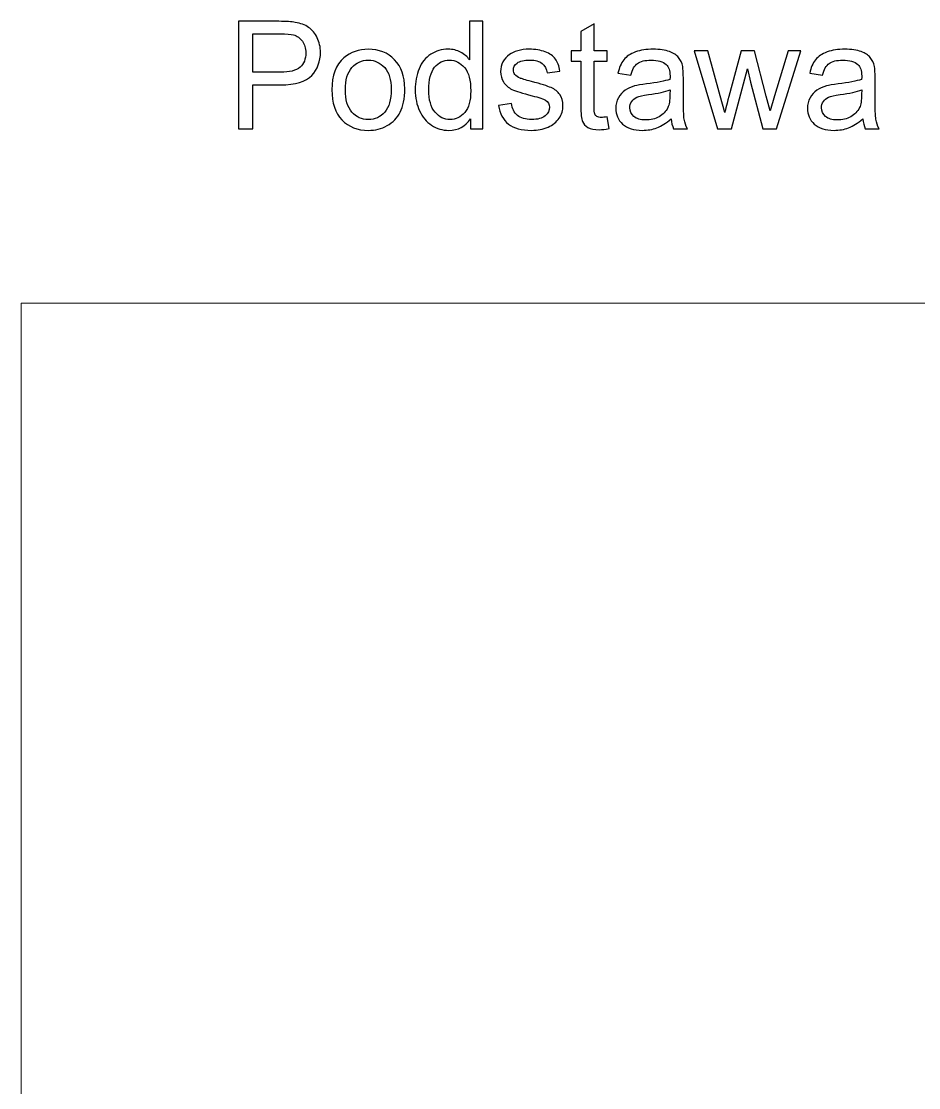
# Model space of a CAD drawing. Header units: millimetres. Extents: x -714 to 63, y -399 to 602.
# Drawn here: x -692.9 to -591.5, y 476.6 to 597 of the extents above; entities that cross this region are included whole.
import ezdxf

# ---------------------------------------------------------------- set-up
doc = ezdxf.new("R2010")
doc.units = ezdxf.units.MM
doc.header["$MEASUREMENT"] = 0
doc.layers.add('Layer 1', color=7, linetype='Continuous')

msp = doc.modelspace()

# ---------------------------------------------------------------- linework, layer by layer
at = {"layer": 'Layer 1', "color": 250}
for points, knots in [([(-668.3451, 584.8758), (-668.3451, 584.8758), (-668.3451, 597), (-668.3451, 597), (-668.3451, 597), (-668.3451, 597), (-663.7675, 597), (-663.7675, 597), (-663.7675, 597), (-662.9632, 597), (-662.3479, 596.9605), (-661.9218, 596.8843), (-661.9218, 596.8843), (-661.3263, 596.7856), (-660.8268, 596.5965), (-660.4232, 596.3199), (-660.4232, 596.3199), (-660.0196, 596.0405), (-659.695, 595.651), (-659.4495, 595.1515), (-659.4495, 595.1515), (-659.204, 594.652), (-659.0826, 594.1016), (-659.0826, 593.5005), (-659.0826, 593.5005), (-659.0826, 592.4732), (-659.41, 591.6011), (-660.0676, 590.8899), (-660.0676, 590.8899), (-660.7223, 590.1759), (-661.9105, 589.8203), (-663.6264, 589.8203), (-663.6264, 589.8203), (-663.6264, 589.8203), (-666.7365, 589.8203), (-666.7365, 589.8203), (-666.7365, 589.8203), (-666.7365, 589.8203), (-666.7365, 584.8758), (-666.7365, 584.8758), (-666.7365, 584.8758), (-666.7365, 584.8758), (-668.3451, 584.8758), (-668.3451, 584.8758)], [0, 0, 0, 0, 0.08333333, 0.08333333, 0.08333333, 0.08333333, 0.16666667, 0.16666667, 0.16666667, 0.16666667, 0.25, 0.25, 0.25, 0.25, 0.33333333, 0.33333333, 0.33333333, 0.33333333, 0.41666667, 0.41666667, 0.41666667, 0.41666667, 0.5, 0.5, 0.5, 0.5, 0.58333333, 0.58333333, 0.58333333, 0.58333333, 0.66666667, 0.66666667, 0.66666667, 0.66666667, 0.75, 0.75, 0.75, 0.75, 0.83333333, 0.83333333, 0.83333333, 0.83333333, 1, 1, 1, 1]), ([(-642.1465, 584.8758), (-642.1465, 584.8758), (-642.1465, 585.9906), (-642.1465, 585.9906), (-642.1465, 585.9906), (-642.7025, 585.1242), (-643.521, 584.6895), (-644.6019, 584.6895), (-644.6019, 584.6895), (-645.3018, 584.6895), (-645.9453, 584.8814), (-646.5294, 585.2681), (-646.5294, 585.2681), (-647.1165, 585.6519), (-647.5708, 586.191), (-647.8954, 586.8796), (-647.8954, 586.8796), (-648.2171, 587.571), (-648.378, 588.3641), (-648.378, 589.2615), (-648.378, 589.2615), (-648.378, 590.1364), (-648.2312, 590.9295), (-647.9406, 591.6435), (-647.9406, 591.6435), (-647.647, 592.3547), (-647.2096, 592.9022), (-646.6254, 593.2804), (-646.6254, 593.2804), (-646.044, 593.6614), (-645.3893, 593.8504), (-644.6696, 593.8504), (-644.6696, 593.8504), (-644.139, 593.8504), (-643.6677, 593.7376), (-643.2557, 593.5146), (-643.2557, 593.5146), (-642.8436, 593.2917), (-642.5078, 592.9981), (-642.2481, 592.6397), (-642.2481, 592.6397), (-642.2481, 592.6397), (-642.2481, 597), (-642.2481, 597), (-642.2481, 597), (-642.2481, 597), (-640.758, 597), (-640.758, 597), (-640.758, 597), (-640.758, 597), (-640.758, 584.8758), (-640.758, 584.8758), (-640.758, 584.8758), (-640.758, 584.8758), (-642.1465, 584.8758), (-642.1465, 584.8758)], [0, 0, 0, 0, 0.06666667, 0.06666667, 0.06666667, 0.06666667, 0.13333333, 0.13333333, 0.13333333, 0.13333333, 0.2, 0.2, 0.2, 0.2, 0.26666667, 0.26666667, 0.26666667, 0.26666667, 0.33333333, 0.33333333, 0.33333333, 0.33333333, 0.4, 0.4, 0.4, 0.4, 0.46666667, 0.46666667, 0.46666667, 0.46666667, 0.53333333, 0.53333333, 0.53333333, 0.53333333, 0.6, 0.6, 0.6, 0.6, 0.66666667, 0.66666667, 0.66666667, 0.66666667, 0.73333333, 0.73333333, 0.73333333, 0.73333333, 0.8, 0.8, 0.8, 0.8, 0.86666667, 0.86666667, 0.86666667, 0.86666667, 1, 1, 1, 1]), ([(-626.7005, 586.2051), (-626.7005, 586.2051), (-626.4973, 584.8899), (-626.4973, 584.8899), (-626.4973, 584.8899), (-626.915, 584.8024), (-627.2904, 584.7573), (-627.6178, 584.7573), (-627.6178, 584.7573), (-628.1568, 584.7573), (-628.5745, 584.8419), (-628.8736, 585.0141), (-628.8736, 585.0141), (-629.17, 585.1862), (-629.3788, 585.4092), (-629.5002, 585.6886), (-629.5002, 585.6886), (-629.6215, 585.968), (-629.6808, 586.555), (-629.6808, 587.4497), (-629.6808, 587.4497), (-629.6808, 587.4497), (-629.6808, 592.5127), (-629.6808, 592.5127), (-629.6808, 592.5127), (-629.6808, 592.5127), (-630.7815, 592.5127), (-630.7815, 592.5127), (-630.7815, 592.5127), (-630.7815, 592.5127), (-630.7815, 593.6642), (-630.7815, 593.6642), (-630.7815, 593.6642), (-630.7815, 593.6642), (-629.6808, 593.6642), (-629.6808, 593.6642), (-629.6808, 593.6642), (-629.6808, 593.6642), (-629.6808, 595.8373), (-629.6808, 595.8373), (-629.6808, 595.8373), (-629.6808, 595.8373), (-628.1907, 596.7319), (-628.1907, 596.7319), (-628.1907, 596.7319), (-628.1907, 596.7319), (-628.1907, 593.6642), (-628.1907, 593.6642), (-628.1907, 593.6642), (-628.1907, 593.6642), (-626.7005, 593.6642), (-626.7005, 593.6642), (-626.7005, 593.6642), (-626.7005, 593.6642), (-626.7005, 592.5127), (-626.7005, 592.5127), (-626.7005, 592.5127), (-626.7005, 592.5127), (-628.1907, 592.5127), (-628.1907, 592.5127), (-628.1907, 592.5127), (-628.1907, 592.5127), (-628.1907, 587.365), (-628.1907, 587.365), (-628.1907, 587.365), (-628.1907, 586.9388), (-628.1653, 586.6651), (-628.1117, 586.5437), (-628.1117, 586.5437), (-628.0609, 586.4224), (-627.9762, 586.3264), (-627.8577, 586.253), (-627.8577, 586.253), (-627.7391, 586.1825), (-627.5698, 586.1458), (-627.3497, 586.1458), (-627.3497, 586.1458), (-627.186, 586.1458), (-626.9687, 586.1656), (-626.7005, 586.2051)], [0, 0, 0, 0, 0.04761905, 0.04761905, 0.04761905, 0.04761905, 0.0952381, 0.0952381, 0.0952381, 0.0952381, 0.14285714, 0.14285714, 0.14285714, 0.14285714, 0.19047619, 0.19047619, 0.19047619, 0.19047619, 0.23809524, 0.23809524, 0.23809524, 0.23809524, 0.28571429, 0.28571429, 0.28571429, 0.28571429, 0.33333333, 0.33333333, 0.33333333, 0.33333333, 0.38095238, 0.38095238, 0.38095238, 0.38095238, 0.42857143, 0.42857143, 0.42857143, 0.42857143, 0.47619048, 0.47619048, 0.47619048, 0.47619048, 0.52380952, 0.52380952, 0.52380952, 0.52380952, 0.57142857, 0.57142857, 0.57142857, 0.57142857, 0.61904762, 0.61904762, 0.61904762, 0.61904762, 0.66666667, 0.66666667, 0.66666667, 0.66666667, 0.71428571, 0.71428571, 0.71428571, 0.71428571, 0.76190476, 0.76190476, 0.76190476, 0.76190476, 0.80952381, 0.80952381, 0.80952381, 0.80952381, 0.85714286, 0.85714286, 0.85714286, 0.85714286, 0.9047619, 0.9047619, 0.9047619, 0.9047619, 1, 1, 1, 1]), ([(-666.7365, 591.2427), (-666.7365, 591.2427), (-663.6038, 591.2427), (-663.6038, 591.2427), (-663.6038, 591.2427), (-662.5652, 591.2427), (-661.8315, 591.4346), (-661.394, 591.8213), (-661.394, 591.8213), (-660.9594, 592.2079), (-660.7421, 592.7498), (-660.7421, 593.4525), (-660.7421, 593.4525), (-660.7421, 593.9577), (-660.8691, 594.3923), (-661.1259, 594.7536), (-661.1259, 594.7536), (-661.3827, 595.1148), (-661.7214, 595.3547), (-662.1391, 595.4704), (-662.1391, 595.4704), (-662.41, 595.541), (-662.9095, 595.5776), (-663.6349, 595.5776), (-663.6349, 595.5776), (-663.6349, 595.5776), (-666.7365, 595.5776), (-666.7365, 595.5776), (-666.7365, 595.5776), (-666.7365, 595.5776), (-666.7365, 591.2427), (-666.7365, 591.2427)], [0, 0, 0, 0, 0.11111111, 0.11111111, 0.11111111, 0.11111111, 0.22222222, 0.22222222, 0.22222222, 0.22222222, 0.33333333, 0.33333333, 0.33333333, 0.33333333, 0.44444444, 0.44444444, 0.44444444, 0.44444444, 0.55555556, 0.55555556, 0.55555556, 0.55555556, 0.66666667, 0.66666667, 0.66666667, 0.66666667, 0.77777778, 0.77777778, 0.77777778, 0.77777778, 1, 1, 1, 1]), ([(-657.7957, 589.27), (-657.7957, 590.8928), (-657.3441, 592.095), (-656.4382, 592.8768), (-656.4382, 592.8768), (-655.6847, 593.5259), (-654.7618, 593.8504), (-653.6753, 593.8504), (-653.6753, 593.8504), (-652.4702, 593.8504), (-651.4824, 593.4553), (-650.7148, 592.6651), (-650.7148, 592.6651), (-649.9499, 591.8777), (-649.5661, 590.7855), (-649.5661, 589.3942), (-649.5661, 589.3942), (-649.5661, 588.2653), (-649.7355, 587.3791), (-650.0741, 586.7328), (-650.0741, 586.7328), (-650.4128, 586.0865), (-650.9067, 585.5842), (-651.5558, 585.2258), (-651.5558, 585.2258), (-652.2021, 584.8673), (-652.9104, 584.6895), (-653.6753, 584.6895), (-653.6753, 584.6895), (-654.9058, 584.6895), (-655.8992, 585.0818), (-656.6583, 585.8692), (-656.6583, 585.8692), (-657.4175, 586.6566), (-657.7957, 587.7911), (-657.7957, 589.27)], [0, 0, 0, 0, 0.1, 0.1, 0.1, 0.1, 0.2, 0.2, 0.2, 0.2, 0.3, 0.3, 0.3, 0.3, 0.4, 0.4, 0.4, 0.4, 0.5, 0.5, 0.5, 0.5, 0.6, 0.6, 0.6, 0.6, 0.7, 0.7, 0.7, 0.7, 0.8, 0.8, 0.8, 0.8, 1, 1, 1, 1]), ([(-638.9942, 587.5005), (-638.9942, 587.5005), (-637.521, 587.7375), (-637.521, 587.7375), (-637.521, 587.7375), (-637.4391, 587.1477), (-637.2077, 586.6961), (-636.8295, 586.38), (-636.8295, 586.38), (-636.4514, 586.0668), (-635.9208, 585.9087), (-635.2434, 585.9087), (-635.2434, 585.9087), (-634.5576, 585.9087), (-634.0496, 586.047), (-633.7166, 586.3264), (-633.7166, 586.3264), (-633.3864, 586.603), (-633.2199, 586.9304), (-633.2199, 587.3057), (-633.2199, 587.3057), (-633.2199, 587.6416), (-633.3695, 587.9069), (-633.6658, 588.0988), (-633.6658, 588.0988), (-633.8747, 588.2314), (-634.3827, 588.3979), (-635.1898, 588.6039), (-635.1898, 588.6039), (-636.2792, 588.8777), (-637.0327, 589.1148), (-637.4561, 589.3151), (-637.4561, 589.3151), (-637.8766, 589.5183), (-638.1955, 589.7949), (-638.4128, 590.1505), (-638.4128, 590.1505), (-638.6301, 590.5033), (-638.7402, 590.8956), (-638.7402, 591.3246), (-638.7402, 591.3246), (-638.7402, 591.7169), (-638.6499, 592.0781), (-638.4721, 592.4111), (-638.4721, 592.4111), (-638.2914, 592.7441), (-638.0487, 593.0207), (-637.7411, 593.2409), (-637.7411, 593.2409), (-637.5097, 593.4102), (-637.1936, 593.5541), (-636.7957, 593.6726), (-636.7957, 593.6726), (-636.3949, 593.7912), (-635.9688, 593.8504), (-635.5116, 593.8504), (-635.5116, 593.8504), (-634.8229, 593.8504), (-634.219, 593.7517), (-633.6997, 593.5513), (-633.6997, 593.5513), (-633.1776, 593.3537), (-632.7938, 593.0828), (-632.5454, 592.7441), (-632.5454, 592.7441), (-632.2999, 592.4027), (-632.1277, 591.9483), (-632.0346, 591.3782), (-632.0346, 591.3782), (-632.0346, 591.3782), (-633.4908, 591.175), (-633.4908, 591.175), (-633.4908, 591.175), (-633.5558, 591.6322), (-633.7477, 591.9906), (-634.0638, 592.2474), (-634.0638, 592.2474), (-634.3798, 592.5043), (-634.8258, 592.6313), (-635.4043, 592.6313), (-635.4043, 592.6313), (-636.0845, 592.6313), (-636.5727, 592.5184), (-636.8634, 592.2926), (-636.8634, 592.2926), (-637.1541, 592.0668), (-637.3008, 591.8015), (-637.3008, 591.4995), (-637.3008, 591.4995), (-637.3008, 591.3076), (-637.2416, 591.1327), (-637.1202, 590.9774), (-637.1202, 590.9774), (-636.9989, 590.8194), (-636.8098, 590.6867), (-636.5501, 590.5823), (-636.5501, 590.5823), (-636.4006, 590.5259), (-635.9659, 590.3989), (-635.2378, 590.2013), (-635.2378, 590.2013), (-634.1879, 589.9219), (-633.4542, 589.6905), (-633.0365, 589.5127), (-633.0365, 589.5127), (-632.6188, 589.3349), (-632.2914, 589.0724), (-632.0543, 588.7338), (-632.0543, 588.7338), (-631.8144, 588.3923), (-631.6959, 587.9689), (-631.6959, 587.461), (-631.6959, 587.461), (-631.6959, 586.9671), (-631.8398, 586.5014), (-632.1305, 586.064), (-632.1305, 586.064), (-632.4212, 585.6265), (-632.8389, 585.2878), (-633.3836, 585.048), (-633.3836, 585.048), (-633.9311, 584.8081), (-634.5492, 584.6895), (-635.2378, 584.6895), (-635.2378, 584.6895), (-636.378, 584.6895), (-637.25, 584.9266), (-637.8483, 585.3979), (-637.8483, 585.3979), (-638.4467, 585.872), (-638.8277, 586.572), (-638.9942, 587.5005)], [0, 0, 0, 0, 0.02941176, 0.02941176, 0.02941176, 0.02941176, 0.05882353, 0.05882353, 0.05882353, 0.05882353, 0.08823529, 0.08823529, 0.08823529, 0.08823529, 0.11764706, 0.11764706, 0.11764706, 0.11764706, 0.14705882, 0.14705882, 0.14705882, 0.14705882, 0.17647059, 0.17647059, 0.17647059, 0.17647059, 0.20588235, 0.20588235, 0.20588235, 0.20588235, 0.23529412, 0.23529412, 0.23529412, 0.23529412, 0.26470588, 0.26470588, 0.26470588, 0.26470588, 0.29411765, 0.29411765, 0.29411765, 0.29411765, 0.32352941, 0.32352941, 0.32352941, 0.32352941, 0.35294118, 0.35294118, 0.35294118, 0.35294118, 0.38235294, 0.38235294, 0.38235294, 0.38235294, 0.41176471, 0.41176471, 0.41176471, 0.41176471, 0.44117647, 0.44117647, 0.44117647, 0.44117647, 0.47058824, 0.47058824, 0.47058824, 0.47058824, 0.5, 0.5, 0.5, 0.5, 0.52941176, 0.52941176, 0.52941176, 0.52941176, 0.55882353, 0.55882353, 0.55882353, 0.55882353, 0.58823529, 0.58823529, 0.58823529, 0.58823529, 0.61764706, 0.61764706, 0.61764706, 0.61764706, 0.64705882, 0.64705882, 0.64705882, 0.64705882, 0.67647059, 0.67647059, 0.67647059, 0.67647059, 0.70588235, 0.70588235, 0.70588235, 0.70588235, 0.73529412, 0.73529412, 0.73529412, 0.73529412, 0.76470588, 0.76470588, 0.76470588, 0.76470588, 0.79411765, 0.79411765, 0.79411765, 0.79411765, 0.82352941, 0.82352941, 0.82352941, 0.82352941, 0.85294118, 0.85294118, 0.85294118, 0.85294118, 0.88235294, 0.88235294, 0.88235294, 0.88235294, 0.91176471, 0.91176471, 0.91176471, 0.91176471, 0.94117647, 0.94117647, 0.94117647, 0.94117647, 1, 1, 1, 1]), ([(-619.4898, 585.9765), (-620.043, 585.5052), (-620.5764, 585.175), (-621.0872, 584.9802), (-621.0872, 584.9802), (-621.598, 584.7855), (-622.1455, 584.6895), (-622.7325, 584.6895), (-622.7325, 584.6895), (-623.6977, 584.6895), (-624.44, 584.9238), (-624.9593, 585.3951), (-624.9593, 585.3951), (-625.4786, 585.8636), (-625.7382, 586.4647), (-625.7382, 587.1957), (-625.7382, 587.1957), (-625.7382, 587.6246), (-625.6394, 588.0169), (-625.4447, 588.3725), (-625.4447, 588.3725), (-625.2471, 588.7281), (-624.9903, 589.0103), (-624.6742, 589.2248), (-624.6742, 589.2248), (-624.3553, 589.4393), (-623.9997, 589.603), (-623.6018, 589.7131), (-623.6018, 589.7131), (-623.3083, 589.7893), (-622.8652, 589.8627), (-622.2753, 589.936), (-622.2753, 589.936), (-621.0731, 590.0771), (-620.1841, 590.2493), (-619.6168, 590.4469), (-619.6168, 590.4469), (-619.6112, 590.6501), (-619.6083, 590.7799), (-619.6083, 590.8335), (-619.6083, 590.8335), (-619.6083, 591.4375), (-619.7495, 591.8636), (-620.0317, 592.112), (-620.0317, 592.112), (-620.4127, 592.4478), (-620.9799, 592.6143), (-621.7307, 592.6143), (-621.7307, 592.6143), (-622.4334, 592.6143), (-622.9527, 592.4901), (-623.2857, 592.2446), (-623.2857, 592.2446), (-623.6215, 591.9991), (-623.8671, 591.5645), (-624.0279, 590.9379), (-624.0279, 590.9379), (-624.0279, 590.9379), (-625.4842, 591.1411), (-625.4842, 591.1411), (-625.4842, 591.1411), (-625.3516, 591.7648), (-625.1342, 592.27), (-624.8294, 592.6538), (-624.8294, 592.6538), (-624.5246, 593.0377), (-624.0844, 593.3312), (-623.5086, 593.54), (-623.5086, 593.54), (-622.9357, 593.746), (-622.2669, 593.8504), (-621.5105, 593.8504), (-621.5105, 593.8504), (-620.7598, 593.8504), (-620.1474, 593.763), (-619.6761, 593.5852), (-619.6761, 593.5852), (-619.2076, 593.4074), (-618.8605, 593.1872), (-618.6403, 592.9191), (-618.6403, 592.9191), (-618.4202, 592.651), (-618.265, 592.3123), (-618.1747, 591.9031), (-618.1747, 591.9031), (-618.1267, 591.6491), (-618.1013, 591.1919), (-618.1013, 590.5343), (-618.1013, 590.5343), (-618.1013, 590.5343), (-618.1013, 588.5588), (-618.1013, 588.5588), (-618.1013, 588.5588), (-618.1013, 587.1787), (-618.0702, 586.3067), (-618.0081, 585.937), (-618.0081, 585.937), (-617.9489, 585.5672), (-617.8247, 585.2145), (-617.6441, 584.8758), (-617.6441, 584.8758), (-617.6441, 584.8758), (-619.2019, 584.8758), (-619.2019, 584.8758), (-619.2019, 584.8758), (-619.3515, 585.1891), (-619.4475, 585.556), (-619.4898, 585.9765)], [0, 0, 0, 0, 0.03571429, 0.03571429, 0.03571429, 0.03571429, 0.07142857, 0.07142857, 0.07142857, 0.07142857, 0.10714286, 0.10714286, 0.10714286, 0.10714286, 0.14285714, 0.14285714, 0.14285714, 0.14285714, 0.17857143, 0.17857143, 0.17857143, 0.17857143, 0.21428571, 0.21428571, 0.21428571, 0.21428571, 0.25, 0.25, 0.25, 0.25, 0.28571429, 0.28571429, 0.28571429, 0.28571429, 0.32142857, 0.32142857, 0.32142857, 0.32142857, 0.35714286, 0.35714286, 0.35714286, 0.35714286, 0.39285714, 0.39285714, 0.39285714, 0.39285714, 0.42857143, 0.42857143, 0.42857143, 0.42857143, 0.46428571, 0.46428571, 0.46428571, 0.46428571, 0.5, 0.5, 0.5, 0.5, 0.53571429, 0.53571429, 0.53571429, 0.53571429, 0.57142857, 0.57142857, 0.57142857, 0.57142857, 0.60714286, 0.60714286, 0.60714286, 0.60714286, 0.64285714, 0.64285714, 0.64285714, 0.64285714, 0.67857143, 0.67857143, 0.67857143, 0.67857143, 0.71428571, 0.71428571, 0.71428571, 0.71428571, 0.75, 0.75, 0.75, 0.75, 0.78571429, 0.78571429, 0.78571429, 0.78571429, 0.82142857, 0.82142857, 0.82142857, 0.82142857, 0.85714286, 0.85714286, 0.85714286, 0.85714286, 0.89285714, 0.89285714, 0.89285714, 0.89285714, 0.92857143, 0.92857143, 0.92857143, 0.92857143, 1, 1, 1, 1]), ([(-597.8434, 585.9765), (-598.3966, 585.5052), (-598.93, 585.175), (-599.4408, 584.9802), (-599.4408, 584.9802), (-599.9516, 584.7855), (-600.4991, 584.6895), (-601.0861, 584.6895), (-601.0861, 584.6895), (-602.0513, 584.6895), (-602.7936, 584.9238), (-603.3129, 585.3951), (-603.3129, 585.3951), (-603.8322, 585.8636), (-604.0918, 586.4647), (-604.0918, 587.1957), (-604.0918, 587.1957), (-604.0918, 587.6246), (-603.993, 588.0169), (-603.7983, 588.3725), (-603.7983, 588.3725), (-603.6007, 588.7281), (-603.3439, 589.0103), (-603.0278, 589.2248), (-603.0278, 589.2248), (-602.7089, 589.4393), (-602.3533, 589.603), (-601.9554, 589.7131), (-601.9554, 589.7131), (-601.6619, 589.7893), (-601.2188, 589.8627), (-600.6289, 589.936), (-600.6289, 589.936), (-599.4267, 590.0771), (-598.5377, 590.2493), (-597.9704, 590.4469), (-597.9704, 590.4469), (-597.9648, 590.6501), (-597.9619, 590.7799), (-597.9619, 590.8335), (-597.9619, 590.8335), (-597.9619, 591.4375), (-598.1031, 591.8636), (-598.3853, 592.112), (-598.3853, 592.112), (-598.7663, 592.4478), (-599.3335, 592.6143), (-600.0843, 592.6143), (-600.0843, 592.6143), (-600.787, 592.6143), (-601.3063, 592.4901), (-601.6393, 592.2446), (-601.6393, 592.2446), (-601.9751, 591.9991), (-602.2207, 591.5645), (-602.3815, 590.9379), (-602.3815, 590.9379), (-602.3815, 590.9379), (-603.8378, 591.1411), (-603.8378, 591.1411), (-603.8378, 591.1411), (-603.7052, 591.7648), (-603.4878, 592.27), (-603.183, 592.6538), (-603.183, 592.6538), (-602.8782, 593.0377), (-602.438, 593.3312), (-601.8622, 593.54), (-601.8622, 593.54), (-601.2893, 593.746), (-600.6205, 593.8504), (-599.8641, 593.8504), (-599.8641, 593.8504), (-599.1134, 593.8504), (-598.501, 593.763), (-598.0297, 593.5852), (-598.0297, 593.5852), (-597.5612, 593.4074), (-597.2141, 593.1872), (-596.9939, 592.9191), (-596.9939, 592.9191), (-596.7738, 592.651), (-596.6186, 592.3123), (-596.5283, 591.9031), (-596.5283, 591.9031), (-596.4803, 591.6491), (-596.4549, 591.1919), (-596.4549, 590.5343), (-596.4549, 590.5343), (-596.4549, 590.5343), (-596.4549, 588.5588), (-596.4549, 588.5588), (-596.4549, 588.5588), (-596.4549, 587.1787), (-596.4238, 586.3067), (-596.3617, 585.937), (-596.3617, 585.937), (-596.3025, 585.5672), (-596.1783, 585.2145), (-595.9977, 584.8758), (-595.9977, 584.8758), (-595.9977, 584.8758), (-597.5555, 584.8758), (-597.5555, 584.8758), (-597.5555, 584.8758), (-597.7051, 585.1891), (-597.8011, 585.556), (-597.8434, 585.9765)], [0, 0, 0, 0, 0.03571429, 0.03571429, 0.03571429, 0.03571429, 0.07142857, 0.07142857, 0.07142857, 0.07142857, 0.10714286, 0.10714286, 0.10714286, 0.10714286, 0.14285714, 0.14285714, 0.14285714, 0.14285714, 0.17857143, 0.17857143, 0.17857143, 0.17857143, 0.21428571, 0.21428571, 0.21428571, 0.21428571, 0.25, 0.25, 0.25, 0.25, 0.28571429, 0.28571429, 0.28571429, 0.28571429, 0.32142857, 0.32142857, 0.32142857, 0.32142857, 0.35714286, 0.35714286, 0.35714286, 0.35714286, 0.39285714, 0.39285714, 0.39285714, 0.39285714, 0.42857143, 0.42857143, 0.42857143, 0.42857143, 0.46428571, 0.46428571, 0.46428571, 0.46428571, 0.5, 0.5, 0.5, 0.5, 0.53571429, 0.53571429, 0.53571429, 0.53571429, 0.57142857, 0.57142857, 0.57142857, 0.57142857, 0.60714286, 0.60714286, 0.60714286, 0.60714286, 0.64285714, 0.64285714, 0.64285714, 0.64285714, 0.67857143, 0.67857143, 0.67857143, 0.67857143, 0.71428571, 0.71428571, 0.71428571, 0.71428571, 0.75, 0.75, 0.75, 0.75, 0.78571429, 0.78571429, 0.78571429, 0.78571429, 0.82142857, 0.82142857, 0.82142857, 0.82142857, 0.85714286, 0.85714286, 0.85714286, 0.85714286, 0.89285714, 0.89285714, 0.89285714, 0.89285714, 0.92857143, 0.92857143, 0.92857143, 0.92857143, 1, 1, 1, 1]), ([(-656.2717, 589.2672), (-656.2717, 588.1439), (-656.0262, 587.3029), (-655.5351, 586.7469), (-655.5351, 586.7469), (-655.0412, 586.1881), (-654.4232, 585.9087), (-653.6753, 585.9087), (-653.6753, 585.9087), (-652.9358, 585.9087), (-652.3206, 586.1881), (-651.8267, 586.7498), (-651.8267, 586.7498), (-651.3356, 587.3114), (-651.0901, 588.1665), (-651.0901, 589.3151), (-651.0901, 589.3151), (-651.0901, 590.3989), (-651.3385, 591.2201), (-651.8324, 591.7761), (-651.8324, 591.7761), (-652.3262, 592.3349), (-652.9415, 592.6143), (-653.6753, 592.6143), (-653.6753, 592.6143), (-654.4232, 592.6143), (-655.0412, 592.3377), (-655.5351, 591.7818), (-655.5351, 591.7818), (-656.0262, 591.2258), (-656.2717, 590.3876), (-656.2717, 589.2672)], [0, 0, 0, 0, 0.11111111, 0.11111111, 0.11111111, 0.11111111, 0.22222222, 0.22222222, 0.22222222, 0.22222222, 0.33333333, 0.33333333, 0.33333333, 0.33333333, 0.44444444, 0.44444444, 0.44444444, 0.44444444, 0.55555556, 0.55555556, 0.55555556, 0.55555556, 0.66666667, 0.66666667, 0.66666667, 0.66666667, 0.77777778, 0.77777778, 0.77777778, 0.77777778, 1, 1, 1, 1]), ([(-646.854, 589.2587), (-646.854, 588.1355), (-646.6169, 587.2973), (-646.14, 586.7413), (-646.14, 586.7413), (-645.6659, 586.1853), (-645.1042, 585.9087), (-644.4579, 585.9087), (-644.4579, 585.9087), (-643.806, 585.9087), (-643.2529, 586.174), (-642.7957, 586.7046), (-642.7957, 586.7046), (-642.3413, 587.2352), (-642.1127, 588.0451), (-642.1127, 589.1345), (-642.1127, 589.1345), (-642.1127, 590.3311), (-642.3441, 591.2117), (-642.8098, 591.7733), (-642.8098, 591.7733), (-643.2726, 592.3349), (-643.8455, 592.6143), (-644.5257, 592.6143), (-644.5257, 592.6143), (-645.1889, 592.6143), (-645.7421, 592.3462), (-646.188, 591.8072), (-646.188, 591.8072), (-646.631, 591.2681), (-646.854, 590.4186), (-646.854, 589.2587)], [0, 0, 0, 0, 0.11111111, 0.11111111, 0.11111111, 0.11111111, 0.22222222, 0.22222222, 0.22222222, 0.22222222, 0.33333333, 0.33333333, 0.33333333, 0.33333333, 0.44444444, 0.44444444, 0.44444444, 0.44444444, 0.55555556, 0.55555556, 0.55555556, 0.55555556, 0.66666667, 0.66666667, 0.66666667, 0.66666667, 0.77777778, 0.77777778, 0.77777778, 0.77777778, 1, 1, 1, 1]), ([(-614.2321, 584.8758), (-614.2321, 584.8758), (-616.8878, 593.6642), (-616.8878, 593.6642), (-616.8878, 593.6642), (-616.8878, 593.6642), (-615.3299, 593.6642), (-615.3299, 593.6642), (-615.3299, 593.6642), (-615.3299, 593.6642), (-613.9273, 588.5927), (-613.9273, 588.5927), (-613.9273, 588.5927), (-613.9273, 588.5927), (-613.4306, 586.7046), (-613.4306, 586.7046), (-613.4306, 586.7046), (-613.4108, 586.7977), (-613.2584, 587.4017), (-612.9762, 588.5165), (-612.9762, 588.5165), (-612.9762, 588.5165), (-611.5848, 593.6642), (-611.5848, 593.6642), (-611.5848, 593.6642), (-611.5848, 593.6642), (-610.058, 593.6642), (-610.058, 593.6642), (-610.058, 593.6642), (-610.058, 593.6642), (-608.7344, 588.5616), (-608.7344, 588.5616), (-608.7344, 588.5616), (-608.7344, 588.5616), (-608.3026, 586.888), (-608.3026, 586.888), (-608.3026, 586.888), (-608.3026, 586.888), (-607.7974, 588.5842), (-607.7974, 588.5842), (-607.7974, 588.5842), (-607.7974, 588.5842), (-606.2791, 593.6642), (-606.2791, 593.6642), (-606.2791, 593.6642), (-606.2791, 593.6642), (-604.8313, 593.6642), (-604.8313, 593.6642), (-604.8313, 593.6642), (-604.8313, 593.6642), (-607.5886, 584.8758), (-607.5886, 584.8758), (-607.5886, 584.8758), (-607.5886, 584.8758), (-609.1295, 584.8758), (-609.1295, 584.8758), (-609.1295, 584.8758), (-609.1295, 584.8758), (-610.5237, 590.1336), (-610.5237, 590.1336), (-610.5237, 590.1336), (-610.5237, 590.1336), (-610.8764, 591.6378), (-610.8764, 591.6378), (-610.8764, 591.6378), (-610.8764, 591.6378), (-612.6544, 584.8758), (-612.6544, 584.8758), (-612.6544, 584.8758), (-612.6544, 584.8758), (-614.2321, 584.8758), (-614.2321, 584.8758)], [0, 0, 0, 0, 0.05263158, 0.05263158, 0.05263158, 0.05263158, 0.10526316, 0.10526316, 0.10526316, 0.10526316, 0.15789474, 0.15789474, 0.15789474, 0.15789474, 0.21052632, 0.21052632, 0.21052632, 0.21052632, 0.26315789, 0.26315789, 0.26315789, 0.26315789, 0.31578947, 0.31578947, 0.31578947, 0.31578947, 0.36842105, 0.36842105, 0.36842105, 0.36842105, 0.42105263, 0.42105263, 0.42105263, 0.42105263, 0.47368421, 0.47368421, 0.47368421, 0.47368421, 0.52631579, 0.52631579, 0.52631579, 0.52631579, 0.57894737, 0.57894737, 0.57894737, 0.57894737, 0.63157895, 0.63157895, 0.63157895, 0.63157895, 0.68421053, 0.68421053, 0.68421053, 0.68421053, 0.73684211, 0.73684211, 0.73684211, 0.73684211, 0.78947368, 0.78947368, 0.78947368, 0.78947368, 0.84210526, 0.84210526, 0.84210526, 0.84210526, 0.89473684, 0.89473684, 0.89473684, 0.89473684, 1, 1, 1, 1]), ([(-619.6083, 589.2785), (-620.1502, 589.0583), (-620.963, 588.8721), (-622.0467, 588.7197), (-622.0467, 588.7197), (-622.662, 588.6322), (-623.0966, 588.5334), (-623.3506, 588.4233), (-623.3506, 588.4233), (-623.6046, 588.3133), (-623.7993, 588.1524), (-623.9376, 587.9435), (-623.9376, 587.9435), (-624.0759, 587.7319), (-624.1465, 587.4976), (-624.1465, 587.238), (-624.1465, 587.238), (-624.1465, 586.8457), (-623.9969, 586.5155), (-623.6949, 586.253), (-623.6949, 586.253), (-623.3929, 585.9906), (-622.9527, 585.8579), (-622.3741, 585.8579), (-622.3741, 585.8579), (-621.8012, 585.8579), (-621.2904, 585.9821), (-620.8417, 586.2333), (-620.8417, 586.2333), (-620.3957, 586.4816), (-620.0655, 586.8231), (-619.8567, 587.2549), (-619.8567, 587.2549), (-619.6958, 587.5908), (-619.6168, 588.0847), (-619.6168, 588.7366), (-619.6168, 588.7366), (-619.6168, 588.7366), (-619.6083, 589.2785), (-619.6083, 589.2785)], [0, 0, 0, 0, 0.09090909, 0.09090909, 0.09090909, 0.09090909, 0.18181818, 0.18181818, 0.18181818, 0.18181818, 0.27272727, 0.27272727, 0.27272727, 0.27272727, 0.36363636, 0.36363636, 0.36363636, 0.36363636, 0.45454545, 0.45454545, 0.45454545, 0.45454545, 0.54545455, 0.54545455, 0.54545455, 0.54545455, 0.63636364, 0.63636364, 0.63636364, 0.63636364, 0.72727273, 0.72727273, 0.72727273, 0.72727273, 0.81818182, 0.81818182, 0.81818182, 0.81818182, 1, 1, 1, 1]), ([(-597.9619, 589.2785), (-598.5038, 589.0583), (-599.3166, 588.8721), (-600.4003, 588.7197), (-600.4003, 588.7197), (-601.0156, 588.6322), (-601.4502, 588.5334), (-601.7042, 588.4233), (-601.7042, 588.4233), (-601.9582, 588.3133), (-602.1529, 588.1524), (-602.2912, 587.9435), (-602.2912, 587.9435), (-602.4295, 587.7319), (-602.5001, 587.4976), (-602.5001, 587.238), (-602.5001, 587.238), (-602.5001, 586.8457), (-602.3505, 586.5155), (-602.0485, 586.253), (-602.0485, 586.253), (-601.7465, 585.9906), (-601.3063, 585.8579), (-600.7277, 585.8579), (-600.7277, 585.8579), (-600.1548, 585.8579), (-599.644, 585.9821), (-599.1953, 586.2333), (-599.1953, 586.2333), (-598.7493, 586.4816), (-598.4191, 586.8231), (-598.2103, 587.2549), (-598.2103, 587.2549), (-598.0494, 587.5908), (-597.9704, 588.0847), (-597.9704, 588.7366), (-597.9704, 588.7366), (-597.9704, 588.7366), (-597.9619, 589.2785), (-597.9619, 589.2785)], [0, 0, 0, 0, 0.09090909, 0.09090909, 0.09090909, 0.09090909, 0.18181818, 0.18181818, 0.18181818, 0.18181818, 0.27272727, 0.27272727, 0.27272727, 0.27272727, 0.36363636, 0.36363636, 0.36363636, 0.36363636, 0.45454545, 0.45454545, 0.45454545, 0.45454545, 0.54545455, 0.54545455, 0.54545455, 0.54545455, 0.63636364, 0.63636364, 0.63636364, 0.63636364, 0.72727273, 0.72727273, 0.72727273, 0.72727273, 0.81818182, 0.81818182, 0.81818182, 0.81818182, 1, 1, 1, 1])]:
    msp.add_open_spline(points, degree=3, knots=knots, dxfattribs=at)
at = {"layer": 'Layer 1', "color": 250, "lineweight": 20}
msp.add_open_spline([(-692.8652, 565.1699), (-692.8652, 565.1699), (-517.8653, 565.1699), (-517.8653, 565.1699), (-517.8653, 565.1699), (-517.8653, 565.1699), (-517.8653, 487.1699), (-517.8653, 487.1699), (-517.8653, 487.1699), (-517.8653, 487.1699), (-449.8652, 487.1699), (-449.8652, 487.1699), (-449.8652, 487.1699), (-449.8652, 487.1699), (-449.8652, 565.1699), (-449.8652, 565.1699), (-449.8652, 565.1699), (-449.8652, 565.1699), (-282.8653, 565.1699), (-282.8653, 565.1699), (-282.8653, 565.1699), (-282.8653, 565.1699), (-282.8653, 115.1699), (-282.8653, 115.1699), (-282.8653, 115.1699), (-282.8653, 115.1699), (-692.8652, 115.1699), (-692.8652, 115.1699), (-692.8652, 115.1699), (-692.8652, 115.1699), (-692.8652, 565.1699), (-692.8652, 565.1699)], degree=3, knots=[0, 0, 0, 0, 0.11111111, 0.11111111, 0.11111111, 0.11111111, 0.22222222, 0.22222222, 0.22222222, 0.22222222, 0.33333333, 0.33333333, 0.33333333, 0.33333333, 0.44444444, 0.44444444, 0.44444444, 0.44444444, 0.55555556, 0.55555556, 0.55555556, 0.55555556, 0.66666667, 0.66666667, 0.66666667, 0.66666667, 0.77777778, 0.77777778, 0.77777778, 0.77777778, 1, 1, 1, 1], dxfattribs=at)

doc.saveas('drawing.dxf')
